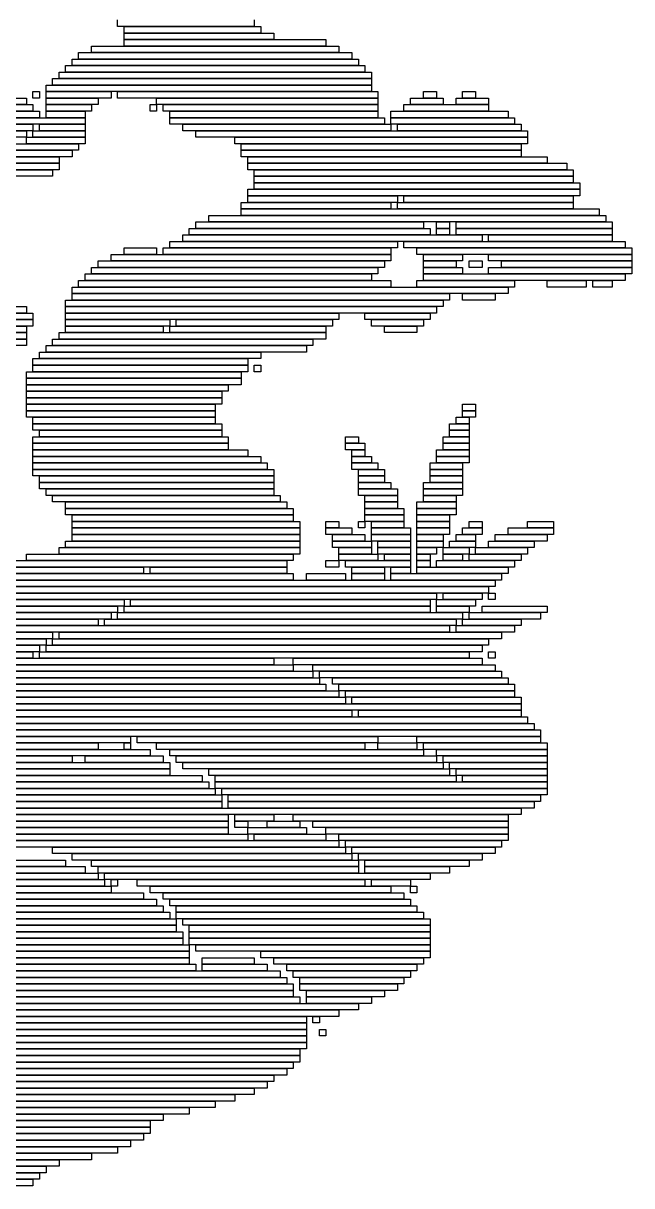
# Model space of a CAD drawing. Extents: x 39 to 985, y 65 to 958.
# Drawn here: x 387.5 to 481, y 579 to 757.5 of the extents above; entities that cross this region are included whole.
import ezdxf

# ---------------------------------------------------------------- set-up
doc = ezdxf.new("R2010")
doc.units = 0

msp = doc.modelspace()

# ---------------------------------------------------------------- linework, layer by layer
for p, q in [((402, 757), (402, 758)), ((423, 757), (402, 757)), ((403, 757), (424, 757)), ((403, 756), (403, 757)), ((423, 758), (423, 757)), ((424, 757), (424, 756)), ((424, 756), (403, 756)), ((403, 756), (426, 756)), ((403, 755), (403, 756)), ((426, 756), (426, 755)), ((398, 754), (436, 754)), ((398, 753), (398, 754)), ((426, 755), (403, 755)), ((403, 755), (434, 755)), ((403, 754), (403, 755)), ((434, 754), (403, 754)), ((434, 755), (434, 754)), ((436, 754), (436, 753)), ((395, 752), (439, 752)), ((395, 751), (395, 752)), ((396, 753), (438, 753)), ((396, 752), (396, 753)), ((438, 752), (396, 752)), ((436, 753), (398, 753)), ((438, 753), (438, 752)), ((439, 752), (439, 751)), ((393, 750), (441, 750)), ((393, 749), (393, 750)), ((394, 751), (440, 751)), ((394, 750), (394, 751)), ((440, 750), (394, 750)), ((439, 751), (395, 751)), ((440, 751), (440, 750)), ((441, 750), (441, 749)), ((391, 748), (441, 748)), ((391, 747), (391, 748)), ((392, 749), (441, 749)), ((392, 748), (392, 749)), ((441, 748), (392, 748)), ((441, 749), (393, 749)), ((441, 749), (441, 748)), ((441, 748), (441, 747)), ((389, 747), (390, 747)), ((389, 746), (389, 747)), ((390, 747), (390, 746)), ((441, 747), (391, 747)), ((391, 747), (401, 747)), ((391, 746), (391, 747)), ((401, 747), (401, 746)), ((402, 747), (442, 747)), ((402, 746), (402, 747)), ((442, 747), (442, 746)), ((449, 747), (451, 747)), ((449, 746), (449, 747)), ((451, 747), (451, 746)), ((455, 747), (457, 747)), ((455, 746), (455, 747)), ((457, 747), (457, 746)), ((348, 745), (389, 745)), ((351, 746), (388, 746)), ((388, 745), (351, 745)), ((388, 746), (388, 745)), ((390, 746), (389, 746)), ((389, 745), (389, 744)), ((401, 746), (391, 746)), ((391, 746), (399, 746)), ((391, 745), (391, 746)), ((399, 745), (391, 745)), ((391, 745), (398, 745)), ((391, 744), (391, 745)), ((398, 745), (398, 744)), ((399, 746), (399, 745)), ((442, 746), (402, 746)), ((407, 745), (408, 745)), ((407, 744), (407, 745)), ((408, 746), (442, 746)), ((408, 745), (408, 746)), ((442, 745), (408, 745)), ((408, 745), (408, 744)), ((409, 745), (442, 745)), ((409, 744), (409, 745)), ((442, 746), (442, 745)), ((442, 745), (442, 744)), ((446, 745), (459, 745)), ((446, 744), (446, 745)), ((447, 746), (452, 746)), ((447, 745), (447, 746)), ((452, 745), (447, 745)), ((451, 746), (449, 746)), ((452, 746), (452, 745)), ((454, 746), (459, 746)), ((454, 745), (454, 746)), ((459, 745), (454, 745)), ((457, 746), (455, 746)), ((459, 746), (459, 745)), ((459, 745), (459, 744)), ((346, 743), (397, 743)), ((389, 744), (348, 744)), ((351, 744), (390, 744)), ((390, 743), (351, 743)), ((390, 744), (390, 743)), ((398, 744), (391, 744)), ((391, 744), (397, 744)), ((391, 743), (391, 744)), ((397, 743), (391, 743)), ((397, 744), (397, 743)), ((397, 743), (397, 742)), ((408, 744), (407, 744)), ((442, 744), (409, 744)), ((410, 744), (442, 744)), ((410, 743), (410, 744)), ((442, 743), (410, 743)), ((410, 743), (443, 743)), ((410, 742), (410, 743)), ((442, 744), (442, 743)), ((443, 743), (443, 742)), ((444, 744), (462, 744)), ((444, 743), (444, 744)), ((462, 743), (444, 743)), ((444, 743), (463, 743)), ((444, 742), (444, 743)), ((459, 744), (446, 744)), ((462, 744), (462, 743)), ((463, 743), (463, 742)), ((345, 742), (389, 742)), ((389, 741), (345, 741)), ((345, 741), (388, 741)), ((397, 742), (346, 742)), ((388, 741), (388, 740)), ((389, 742), (389, 741)), ((389, 741), (397, 741)), ((389, 740), (389, 741)), ((390, 742), (397, 742)), ((390, 741), (390, 742)), ((397, 741), (390, 741)), ((397, 742), (397, 741)), ((397, 741), (397, 740)), ((443, 742), (410, 742)), ((412, 742), (444, 742)), ((412, 741), (412, 742)), ((444, 741), (412, 741)), ((414, 741), (465, 741)), ((414, 740), (414, 741)), ((463, 742), (444, 742)), ((444, 742), (444, 741)), ((445, 742), (464, 742)), ((445, 741), (445, 742)), ((464, 741), (445, 741)), ((464, 742), (464, 741)), ((465, 741), (465, 740)), ((388, 740), (345, 740)), ((384, 739), (396, 739)), ((388, 740), (397, 740)), ((388, 739), (388, 740)), ((397, 739), (388, 739)), ((397, 740), (389, 740)), ((396, 739), (396, 738)), ((397, 740), (397, 739)), ((465, 740), (414, 740)), ((420, 740), (465, 740)), ((420, 739), (420, 740)), ((465, 739), (420, 739)), ((421, 739), (464, 739)), ((421, 738), (421, 739)), ((464, 739), (464, 738)), ((465, 740), (465, 739)), ((380, 738), (395, 738)), ((396, 738), (384, 738)), ((395, 738), (395, 737)), ((464, 738), (421, 738)), ((421, 738), (464, 738)), ((421, 737), (421, 738)), ((464, 738), (464, 737)), ((379, 736), (393, 736)), ((395, 737), (380, 737)), ((380, 737), (393, 737)), ((393, 736), (380, 736)), ((393, 737), (393, 736)), ((393, 736), (393, 735)), ((464, 737), (421, 737)), ((422, 737), (468, 737)), ((422, 736), (422, 737)), ((468, 736), (422, 736)), ((422, 736), (471, 736)), ((422, 735), (422, 736)), ((468, 737), (468, 736)), ((471, 736), (471, 735)), ((367, 735), (392, 735)), ((392, 734), (367, 734)), ((393, 735), (379, 735)), ((392, 735), (392, 734)), ((471, 735), (422, 735)), ((423, 735), (472, 735)), ((423, 734), (423, 735)), ((472, 734), (423, 734)), ((423, 734), (472, 734)), ((423, 733), (423, 734)), ((472, 735), (472, 734)), ((472, 734), (472, 733)), ((422, 732), (473, 732)), ((422, 731), (422, 732)), ((472, 733), (423, 733)), ((423, 733), (473, 733)), ((423, 732), (423, 733)), ((473, 732), (423, 732)), ((473, 733), (473, 732)), ((473, 732), (473, 731)), ((473, 731), (422, 731)), ((422, 731), (445, 731)), ((422, 730), (422, 731)), ((445, 731), (445, 730)), ((446, 731), (472, 731)), ((446, 730), (446, 731)), ((472, 731), (472, 730)), ((421, 730), (444, 730)), ((421, 729), (421, 730)), ((444, 729), (421, 729)), ((421, 729), (476, 729)), ((421, 728), (421, 729)), ((445, 730), (422, 730)), ((444, 730), (444, 729)), ((445, 730), (472, 730)), ((445, 729), (445, 730)), ((472, 729), (445, 729)), ((472, 730), (446, 730)), ((472, 730), (472, 729)), ((476, 729), (476, 728)), ((414, 727), (449, 727)), ((414, 726), (414, 727)), ((416, 728), (477, 728)), ((416, 727), (416, 728)), ((477, 727), (416, 727)), ((476, 728), (421, 728)), ((449, 727), (449, 726)), ((451, 727), (453, 727)), ((451, 726), (451, 727)), ((453, 727), (453, 726)), ((454, 727), (478, 727)), ((454, 726), (454, 727)), ((477, 728), (477, 727)), ((478, 727), (478, 726)), ((412, 725), (458, 725)), ((412, 724), (412, 725)), ((413, 726), (450, 726)), ((413, 725), (413, 726)), ((450, 725), (413, 725)), ((449, 726), (414, 726)), ((450, 726), (450, 725)), ((453, 726), (451, 726)), ((451, 726), (453, 726)), ((451, 725), (451, 726)), ((453, 725), (451, 725)), ((453, 726), (453, 725)), ((478, 726), (454, 726)), ((454, 726), (478, 726)), ((454, 725), (454, 726)), ((478, 725), (454, 725)), ((458, 725), (458, 724)), ((459, 725), (478, 725)), ((459, 724), (459, 725)), ((478, 726), (478, 725)), ((478, 725), (478, 724)), ((403, 723), (408, 723)), ((403, 722), (403, 723)), ((408, 723), (408, 722)), ((409, 723), (444, 723)), ((409, 722), (409, 723)), ((410, 724), (445, 724)), ((410, 723), (410, 724)), ((445, 723), (410, 723)), ((458, 724), (412, 724)), ((444, 723), (444, 722)), ((445, 724), (445, 723)), ((446, 724), (480, 724)), ((446, 723), (446, 724)), ((480, 723), (446, 723)), ((448, 723), (481, 723)), ((448, 722), (448, 723)), ((478, 724), (459, 724)), ((480, 724), (480, 723)), ((481, 723), (481, 722)), ((401, 722), (444, 722)), ((401, 721), (401, 722)), ((408, 722), (403, 722)), ((444, 722), (409, 722)), ((444, 722), (444, 721)), ((481, 722), (448, 722)), ((449, 722), (455, 722)), ((449, 721), (449, 722)), ((455, 722), (455, 721)), ((459, 722), (481, 722)), ((459, 721), (459, 722)), ((481, 722), (481, 721)), ((398, 720), (442, 720)), ((398, 719), (398, 720)), ((399, 721), (443, 721)), ((399, 720), (399, 721)), ((443, 720), (399, 720)), ((444, 721), (401, 721)), ((442, 720), (442, 719)), ((443, 721), (443, 720)), ((455, 721), (449, 721)), ((449, 721), (454, 721)), ((449, 720), (449, 721)), ((454, 720), (449, 720)), ((449, 720), (455, 720)), ((449, 719), (449, 720)), ((454, 721), (454, 720)), ((455, 720), (455, 719)), ((456, 721), (458, 721)), ((456, 720), (456, 721)), ((458, 720), (456, 720)), ((458, 721), (458, 720)), ((481, 721), (459, 721)), ((459, 720), (481, 720)), ((459, 719), (459, 720)), ((461, 721), (481, 721)), ((461, 720), (461, 721)), ((481, 720), (461, 720)), ((481, 721), (481, 720)), ((481, 720), (481, 719)), ((396, 718), (444, 718)), ((396, 717), (396, 718)), ((397, 719), (441, 719)), ((397, 718), (397, 719)), ((441, 718), (397, 718)), ((442, 719), (398, 719)), ((441, 719), (441, 718)), ((444, 718), (444, 717)), ((448, 718), (463, 718)), ((448, 717), (448, 718)), ((455, 719), (449, 719)), ((449, 719), (480, 719)), ((449, 718), (449, 719)), ((480, 718), (449, 718)), ((481, 719), (459, 719)), ((463, 718), (463, 717)), ((468, 718), (474, 718)), ((468, 717), (468, 718)), ((474, 718), (474, 717)), ((475, 718), (478, 718)), ((475, 717), (475, 718)), ((478, 718), (478, 717)), ((480, 719), (480, 718)), ((395, 717), (462, 717)), ((395, 716), (395, 717)), ((462, 716), (395, 716)), ((395, 716), (453, 716)), ((395, 715), (395, 716)), ((444, 717), (396, 717)), ((463, 717), (448, 717)), ((453, 716), (453, 715)), ((455, 716), (460, 716)), ((455, 715), (455, 716)), ((460, 716), (460, 715)), ((462, 717), (462, 716)), ((474, 717), (468, 717)), ((478, 717), (475, 717)), ((384, 714), (388, 714)), ((388, 714), (388, 713)), ((394, 715), (452, 715)), ((394, 714), (394, 715)), ((452, 714), (394, 714)), ((394, 714), (451, 714)), ((394, 713), (394, 714)), ((453, 715), (395, 715)), ((451, 714), (451, 713)), ((452, 715), (452, 714)), ((460, 715), (455, 715)), ((383, 713), (389, 713)), ((388, 713), (384, 713)), ((389, 713), (389, 712)), ((451, 713), (394, 713)), ((394, 713), (436, 713)), ((394, 712), (394, 713)), ((436, 713), (436, 712)), ((440, 713), (450, 713)), ((440, 712), (440, 713)), ((450, 713), (450, 712)), ((337, 712), (389, 712)), ((389, 711), (337, 711)), ((337, 711), (388, 711)), ((389, 712), (383, 712)), ((388, 711), (388, 710)), ((389, 712), (389, 711)), ((436, 712), (394, 712)), ((394, 712), (410, 712)), ((394, 711), (394, 712)), ((410, 711), (394, 711)), ((394, 711), (409, 711)), ((394, 710), (394, 711)), ((409, 711), (409, 710)), ((410, 712), (410, 711)), ((410, 711), (434, 711)), ((410, 710), (410, 711)), ((411, 712), (435, 712)), ((411, 711), (411, 712)), ((435, 711), (411, 711)), ((434, 711), (434, 710)), ((435, 712), (435, 711)), ((450, 712), (440, 712)), ((441, 712), (449, 712)), ((441, 711), (441, 712)), ((449, 711), (441, 711)), ((443, 711), (448, 711)), ((443, 710), (443, 711)), ((448, 711), (448, 710)), ((449, 712), (449, 711)), ((388, 710), (337, 710)), ((337, 710), (388, 710)), ((388, 709), (337, 709)), ((338, 709), (388, 709)), ((388, 710), (388, 709)), ((388, 709), (388, 708)), ((392, 709), (432, 709)), ((392, 708), (392, 709)), ((393, 710), (434, 710)), ((393, 709), (393, 710)), ((434, 709), (393, 709)), ((409, 710), (394, 710)), ((434, 710), (410, 710)), ((432, 709), (432, 708)), ((434, 710), (434, 709)), ((448, 710), (443, 710)), ((388, 708), (338, 708)), ((390, 707), (424, 707)), ((390, 706), (390, 707)), ((391, 708), (431, 708)), ((391, 707), (391, 708)), ((431, 707), (391, 707)), ((432, 708), (392, 708)), ((424, 707), (424, 706)), ((431, 708), (431, 707)), ((389, 706), (422, 706)), ((389, 705), (389, 706)), ((424, 706), (390, 706)), ((422, 706), (422, 705)), ((388, 704), (421, 704)), ((388, 703), (388, 704)), ((422, 705), (389, 705)), ((389, 705), (422, 705)), ((389, 704), (389, 705)), ((422, 704), (389, 704)), ((421, 704), (421, 703)), ((422, 705), (422, 704)), ((423, 705), (424, 705)), ((423, 704), (423, 705)), ((424, 704), (423, 704)), ((424, 705), (424, 704)), ((421, 703), (388, 703)), ((388, 703), (421, 703)), ((388, 702), (388, 703)), ((421, 702), (388, 702)), ((388, 702), (419, 702)), ((388, 701), (388, 702)), ((419, 702), (419, 701)), ((421, 703), (421, 702)), ((419, 701), (388, 701)), ((388, 701), (418, 701)), ((388, 700), (388, 701)), ((418, 700), (388, 700)), ((388, 700), (418, 700)), ((388, 699), (388, 700)), ((418, 701), (418, 700)), ((418, 700), (418, 699)), ((418, 699), (388, 699)), ((388, 699), (417, 699)), ((388, 698), (388, 699)), ((417, 698), (388, 698)), ((388, 698), (417, 698)), ((388, 697), (388, 698)), ((417, 699), (417, 698)), ((417, 698), (417, 697)), ((455, 699), (457, 699)), ((455, 698), (455, 699)), ((457, 698), (455, 698)), ((455, 698), (457, 698)), ((455, 697), (455, 698)), ((457, 699), (457, 698)), ((457, 698), (457, 697)), ((417, 697), (388, 697)), ((389, 697), (417, 697)), ((389, 696), (389, 697)), ((417, 697), (417, 696)), ((454, 697), (456, 697)), ((454, 696), (454, 697)), ((457, 697), (455, 697)), ((456, 697), (456, 696)), ((417, 696), (389, 696)), ((389, 696), (418, 696)), ((389, 695), (389, 696)), ((418, 695), (389, 695)), ((390, 695), (418, 695)), ((390, 694), (390, 695)), ((418, 696), (418, 695)), ((418, 695), (418, 694)), ((453, 696), (456, 696)), ((453, 695), (453, 696)), ((456, 695), (453, 695)), ((453, 695), (456, 695)), ((453, 694), (453, 695)), ((456, 696), (454, 696)), ((456, 696), (456, 695)), ((456, 695), (456, 694)), ((389, 694), (419, 694)), ((389, 693), (389, 694)), ((419, 693), (389, 693)), ((389, 693), (419, 693)), ((389, 692), (389, 693)), ((418, 694), (390, 694)), ((419, 694), (419, 693)), ((419, 693), (419, 692)), ((437, 694), (439, 694)), ((437, 693), (437, 694)), ((439, 693), (437, 693)), ((437, 693), (440, 693)), ((437, 692), (437, 693)), ((439, 694), (439, 693)), ((440, 693), (440, 692)), ((452, 694), (456, 694)), ((452, 693), (452, 694)), ((456, 693), (452, 693)), ((452, 693), (456, 693)), ((452, 692), (452, 693)), ((456, 694), (453, 694)), ((456, 694), (456, 693)), ((456, 693), (456, 692)), ((419, 692), (389, 692)), ((389, 692), (422, 692)), ((389, 691), (389, 692)), ((422, 691), (389, 691)), ((389, 691), (424, 691)), ((389, 690), (389, 691)), ((422, 692), (422, 691)), ((424, 691), (424, 690)), ((440, 692), (437, 692)), ((438, 692), (440, 692)), ((438, 691), (438, 692)), ((440, 691), (438, 691)), ((438, 691), (441, 691)), ((438, 690), (438, 691)), ((440, 692), (440, 691)), ((441, 691), (441, 690)), ((451, 692), (456, 692)), ((451, 691), (451, 692)), ((456, 691), (451, 691)), ((451, 691), (456, 691)), ((451, 690), (451, 691)), ((456, 692), (452, 692)), ((456, 692), (456, 691)), ((456, 691), (456, 690)), ((424, 690), (389, 690)), ((389, 690), (425, 690)), ((389, 689), (389, 690)), ((425, 690), (425, 689)), ((441, 690), (438, 690)), ((438, 690), (442, 690)), ((438, 689), (438, 690)), ((442, 690), (442, 689)), ((450, 690), (455, 690)), ((450, 689), (450, 690)), ((456, 690), (451, 690)), ((455, 690), (455, 689)), ((425, 689), (389, 689)), ((389, 689), (426, 689)), ((389, 688), (389, 689)), ((426, 688), (389, 688)), ((390, 688), (426, 688)), ((390, 687), (390, 688)), ((426, 689), (426, 688)), ((426, 688), (426, 687)), ((442, 689), (438, 689)), ((439, 689), (443, 689)), ((439, 688), (439, 689)), ((443, 688), (439, 688)), ((439, 688), (443, 688)), ((439, 687), (439, 688)), ((443, 689), (443, 688)), ((443, 688), (443, 687)), ((455, 689), (450, 689)), ((450, 689), (455, 689)), ((450, 688), (450, 689)), ((455, 688), (450, 688)), ((450, 688), (455, 688)), ((450, 687), (450, 688)), ((455, 689), (455, 688)), ((455, 688), (455, 687)), ((426, 687), (390, 687)), ((390, 687), (426, 687)), ((390, 686), (390, 687)), ((426, 686), (390, 686)), ((391, 686), (426, 686)), ((391, 685), (391, 686)), ((426, 687), (426, 686)), ((426, 686), (426, 685)), ((443, 687), (439, 687)), ((439, 687), (444, 687)), ((439, 686), (439, 687)), ((444, 686), (439, 686)), ((439, 686), (445, 686)), ((439, 685), (439, 686)), ((444, 687), (444, 686)), ((445, 686), (445, 685)), ((449, 687), (455, 687)), ((449, 686), (449, 687)), ((455, 686), (449, 686)), ((449, 686), (455, 686)), ((449, 685), (449, 686)), ((455, 687), (450, 687)), ((455, 687), (455, 686)), ((455, 686), (455, 685)), ((426, 685), (391, 685)), ((392, 685), (427, 685)), ((392, 684), (392, 685)), ((427, 684), (392, 684)), ((394, 684), (428, 684)), ((394, 683), (394, 684)), ((427, 685), (427, 684)), ((428, 684), (428, 683)), ((445, 685), (439, 685)), ((440, 685), (445, 685)), ((440, 684), (440, 685)), ((445, 684), (440, 684)), ((440, 684), (445, 684)), ((440, 683), (440, 684)), ((445, 685), (445, 684)), ((445, 684), (445, 683)), ((448, 684), (454, 684)), ((448, 683), (448, 684)), ((455, 685), (449, 685)), ((449, 685), (454, 685)), ((449, 684), (449, 685)), ((454, 684), (449, 684)), ((454, 685), (454, 684)), ((454, 684), (454, 683)), ((428, 683), (394, 683)), ((394, 683), (429, 683)), ((394, 682), (394, 683)), ((429, 682), (394, 682)), ((395, 682), (429, 682)), ((395, 681), (395, 682)), ((429, 683), (429, 682)), ((429, 682), (429, 681)), ((445, 683), (440, 683)), ((440, 683), (446, 683)), ((440, 682), (440, 683)), ((446, 682), (440, 682)), ((440, 682), (446, 682)), ((440, 681), (440, 682)), ((446, 683), (446, 682)), ((446, 682), (446, 681)), ((454, 683), (448, 683)), ((448, 683), (454, 683)), ((448, 682), (448, 683)), ((454, 682), (448, 682)), ((448, 682), (453, 682)), ((448, 681), (448, 682)), ((453, 682), (453, 681)), ((454, 683), (454, 682)), ((429, 681), (395, 681)), ((395, 681), (430, 681)), ((395, 680), (395, 681)), ((430, 681), (430, 680)), ((434, 681), (436, 681)), ((434, 680), (434, 681)), ((436, 681), (436, 680)), ((439, 681), (440, 681)), ((439, 680), (439, 681)), ((446, 681), (440, 681)), ((440, 681), (440, 680)), ((441, 681), (446, 681)), ((441, 680), (441, 681)), ((446, 681), (446, 680)), ((453, 681), (448, 681)), ((448, 681), (453, 681)), ((448, 680), (448, 681)), ((453, 681), (453, 680)), ((456, 681), (458, 681)), ((456, 680), (456, 681)), ((458, 681), (458, 680)), ((465, 681), (469, 681)), ((465, 680), (465, 681)), ((469, 681), (469, 680)), ((430, 680), (395, 680)), ((395, 680), (430, 680)), ((395, 679), (395, 680)), ((430, 679), (395, 679)), ((395, 679), (430, 679)), ((395, 678), (395, 679)), ((430, 680), (430, 679)), ((430, 679), (430, 678)), ((436, 680), (434, 680)), ((434, 680), (438, 680)), ((434, 679), (434, 680)), ((438, 679), (434, 679)), ((435, 679), (440, 679)), ((435, 678), (435, 679)), ((438, 680), (438, 679)), ((440, 680), (439, 680)), ((440, 679), (440, 678)), ((446, 680), (441, 680)), ((441, 680), (447, 680)), ((441, 679), (441, 680)), ((447, 679), (441, 679)), ((441, 679), (447, 679)), ((441, 678), (441, 679)), ((447, 680), (447, 679)), ((447, 679), (447, 678)), ((453, 680), (448, 680)), ((448, 680), (453, 680)), ((448, 679), (448, 680)), ((453, 679), (448, 679)), ((448, 679), (452, 679)), ((448, 678), (448, 679)), ((452, 679), (452, 678)), ((453, 680), (453, 679)), ((454, 679), (457, 679)), ((454, 678), (454, 679)), ((455, 680), (458, 680)), ((455, 679), (455, 680)), ((458, 679), (455, 679)), ((458, 680), (456, 680)), ((457, 679), (457, 678)), ((458, 680), (458, 679)), ((460, 679), (468, 679)), ((460, 678), (460, 679)), ((462, 680), (469, 680)), ((462, 679), (462, 680)), ((469, 679), (462, 679)), ((469, 680), (465, 680)), ((468, 679), (468, 678)), ((469, 680), (469, 679)), ((393, 677), (430, 677)), ((393, 676), (393, 677)), ((394, 678), (430, 678)), ((394, 677), (394, 678)), ((430, 677), (394, 677)), ((430, 678), (395, 678)), ((430, 678), (430, 677)), ((430, 677), (430, 676)), ((440, 678), (435, 678)), ((435, 678), (441, 678)), ((435, 677), (435, 678)), ((441, 677), (435, 677)), ((436, 677), (441, 677)), ((436, 676), (436, 677)), ((447, 678), (441, 678)), ((441, 678), (441, 677)), ((441, 677), (441, 676)), ((442, 678), (447, 678)), ((442, 677), (442, 678)), ((447, 677), (442, 677)), ((442, 677), (447, 677)), ((442, 676), (442, 677)), ((447, 678), (447, 677)), ((447, 677), (447, 676)), ((452, 678), (448, 678)), ((448, 678), (452, 678)), ((448, 677), (448, 678)), ((452, 677), (448, 677)), ((448, 677), (451, 677)), ((448, 676), (448, 677)), ((451, 677), (451, 676)), ((452, 678), (452, 677)), ((452, 677), (456, 677)), ((452, 676), (452, 677)), ((453, 678), (457, 678)), ((453, 677), (453, 678)), ((457, 677), (453, 677)), ((457, 678), (454, 678)), ((456, 677), (456, 676)), ((457, 678), (457, 677)), ((457, 677), (465, 677)), ((457, 676), (457, 677)), ((459, 678), (466, 678)), ((459, 677), (459, 678)), ((466, 677), (459, 677)), ((468, 678), (460, 678)), ((465, 677), (465, 676)), ((466, 678), (466, 677)), ((386, 675), (428, 675)), ((388, 676), (429, 676)), ((388, 675), (388, 676)), ((429, 675), (388, 675)), ((430, 676), (393, 676)), ((428, 675), (428, 674)), ((429, 676), (429, 675)), ((434, 675), (436, 675)), ((434, 674), (434, 675)), ((441, 676), (436, 676)), ((436, 676), (442, 676)), ((436, 675), (436, 676)), ((442, 675), (436, 675)), ((436, 675), (436, 674)), ((437, 675), (447, 675)), ((437, 674), (437, 675)), ((447, 676), (442, 676)), ((442, 676), (442, 675)), ((443, 676), (447, 676)), ((443, 675), (443, 676)), ((447, 675), (443, 675)), ((447, 676), (447, 675)), ((447, 675), (447, 674)), ((451, 676), (448, 676)), ((448, 676), (450, 676)), ((448, 675), (448, 676)), ((450, 675), (448, 675)), ((448, 675), (450, 675)), ((448, 674), (448, 675)), ((450, 676), (450, 675)), ((450, 675), (450, 674)), ((451, 675), (463, 675)), ((451, 674), (451, 675)), ((456, 676), (452, 676)), ((452, 676), (455, 676)), ((452, 675), (452, 676)), ((455, 675), (452, 675)), ((455, 676), (455, 675)), ((456, 676), (464, 676)), ((456, 675), (456, 676)), ((464, 675), (456, 675)), ((465, 676), (457, 676)), ((463, 675), (463, 674)), ((464, 676), (464, 675)), ((385, 674), (406, 674)), ((406, 673), (385, 673)), ((385, 673), (429, 673)), ((428, 674), (386, 674)), ((406, 674), (406, 673)), ((407, 674), (428, 674)), ((407, 673), (407, 674)), ((428, 673), (407, 673)), ((428, 674), (428, 673)), ((429, 673), (429, 672)), ((431, 673), (437, 673)), ((431, 672), (431, 673)), ((436, 674), (434, 674)), ((447, 674), (437, 674)), ((437, 673), (437, 672)), ((438, 674), (443, 674)), ((438, 673), (438, 674)), ((443, 673), (438, 673)), ((438, 673), (443, 673)), ((438, 672), (438, 673)), ((443, 674), (443, 673)), ((443, 673), (443, 672)), ((444, 674), (447, 674)), ((444, 673), (444, 674)), ((447, 673), (444, 673)), ((444, 673), (461, 673)), ((444, 672), (444, 673)), ((447, 674), (447, 673)), ((450, 674), (448, 674)), ((448, 674), (462, 674)), ((448, 673), (448, 674)), ((462, 673), (448, 673)), ((463, 674), (451, 674)), ((461, 673), (461, 672)), ((462, 674), (462, 673)), ((384, 672), (460, 672)), ((429, 672), (385, 672)), ((437, 672), (431, 672)), ((443, 672), (438, 672)), ((461, 672), (444, 672)), ((460, 672), (460, 671)), ((383, 670), (451, 670)), ((460, 671), (384, 671)), ((384, 671), (459, 671)), ((459, 670), (384, 670)), ((451, 670), (451, 669)), ((452, 670), (458, 670)), ((452, 669), (452, 670)), ((458, 670), (458, 669)), ((459, 671), (459, 670)), ((459, 670), (460, 670)), ((459, 669), (459, 670)), ((460, 670), (460, 669)), ((378, 668), (402, 668)), ((451, 669), (383, 669)), ((383, 669), (403, 669)), ((403, 668), (383, 668)), ((402, 668), (402, 667)), ((403, 669), (403, 668)), ((403, 668), (450, 668)), ((403, 667), (403, 668)), ((404, 669), (450, 669)), ((404, 668), (404, 669)), ((450, 668), (404, 668)), ((450, 669), (450, 668)), ((450, 668), (450, 667)), ((451, 669), (457, 669)), ((451, 668), (451, 669)), ((457, 668), (451, 668)), ((451, 668), (456, 668)), ((451, 667), (451, 668)), ((458, 669), (452, 669)), ((456, 668), (456, 667)), ((457, 669), (457, 668)), ((458, 668), (468, 668)), ((458, 667), (458, 668)), ((460, 669), (459, 669)), ((468, 668), (468, 667)), ((374, 666), (399, 666)), ((375, 667), (401, 667)), ((401, 666), (375, 666)), ((402, 667), (378, 667)), ((399, 666), (399, 665)), ((400, 666), (454, 666)), ((400, 665), (400, 666)), ((401, 667), (401, 666)), ((402, 667), (455, 667)), ((402, 666), (402, 667)), ((455, 666), (402, 666)), ((450, 667), (403, 667)), ((456, 667), (451, 667)), ((454, 666), (454, 665)), ((455, 667), (455, 666)), ((455, 666), (464, 666)), ((455, 665), (455, 666)), ((456, 667), (467, 667)), ((456, 666), (456, 667)), ((467, 666), (456, 666)), ((468, 667), (458, 667)), ((464, 666), (464, 665)), ((467, 667), (467, 666)), ((373, 665), (453, 665)), ((399, 665), (374, 665)), ((454, 665), (400, 665)), ((453, 665), (453, 664)), ((454, 665), (463, 665)), ((454, 664), (454, 665)), ((464, 665), (455, 665)), ((463, 665), (463, 664)), ((372, 664), (392, 664)), ((392, 663), (372, 663)), ((372, 663), (391, 663)), ((453, 664), (373, 664)), ((391, 663), (391, 662)), ((392, 664), (392, 663)), ((392, 663), (459, 663)), ((392, 662), (392, 663)), ((393, 664), (461, 664)), ((393, 663), (393, 664)), ((461, 663), (393, 663)), ((463, 664), (454, 664)), ((459, 663), (459, 662)), ((461, 664), (461, 663)), ((391, 662), (372, 662)), ((373, 662), (390, 662)), ((390, 661), (373, 661)), ((373, 661), (389, 661)), ((389, 661), (389, 660)), ((390, 662), (390, 661)), ((390, 661), (456, 661)), ((390, 660), (390, 661)), ((391, 662), (458, 662)), ((391, 661), (391, 662)), ((458, 661), (391, 661)), ((459, 662), (392, 662)), ((456, 661), (456, 660)), ((458, 662), (458, 661)), ((459, 661), (460, 661)), ((459, 660), (459, 661)), ((460, 661), (460, 660)), ((389, 660), (373, 660)), ((373, 660), (426, 660)), ((426, 659), (373, 659)), ((373, 659), (429, 659)), ((456, 660), (390, 660)), ((426, 660), (426, 659)), ((429, 660), (458, 660)), ((429, 659), (429, 660)), ((458, 659), (429, 659)), ((429, 659), (429, 658)), ((432, 659), (460, 659)), ((432, 658), (432, 659)), ((458, 660), (458, 659)), ((460, 660), (459, 660)), ((460, 659), (460, 658)), ((429, 658), (373, 658)), ((373, 658), (432, 658)), ((432, 657), (373, 657)), ((374, 657), (433, 657)), ((460, 658), (432, 658)), ((432, 658), (432, 657)), ((433, 658), (461, 658)), ((433, 657), (433, 658)), ((461, 657), (433, 657)), ((433, 657), (433, 656)), ((435, 657), (462, 657)), ((435, 656), (435, 657)), ((461, 658), (461, 657)), ((462, 657), (462, 656)), ((433, 656), (374, 656)), ((374, 656), (434, 656)), ((434, 656), (434, 655)), ((462, 656), (435, 656)), ((436, 656), (463, 656)), ((436, 655), (436, 656)), ((463, 656), (463, 655)), ((434, 655), (374, 655)), ((374, 655), (436, 655)), ((436, 654), (374, 654)), ((375, 654), (437, 654)), ((463, 655), (436, 655)), ((436, 655), (436, 654)), ((437, 655), (463, 655)), ((437, 654), (437, 655)), ((463, 654), (437, 654)), ((437, 654), (437, 653)), ((438, 654), (464, 654)), ((438, 653), (438, 654)), ((463, 655), (463, 654)), ((464, 654), (464, 653)), ((437, 653), (375, 653)), ((376, 653), (464, 653)), ((464, 652), (376, 652)), ((378, 652), (438, 652)), ((464, 653), (438, 653)), ((438, 652), (438, 651)), ((439, 652), (464, 652)), ((439, 651), (439, 652)), ((464, 653), (464, 652)), ((464, 652), (464, 651)), ((438, 651), (378, 651)), ((378, 651), (465, 651)), ((465, 650), (378, 650)), ((378, 650), (466, 650)), ((464, 651), (439, 651)), ((465, 651), (465, 650)), ((466, 650), (466, 649)), ((348, 648), (404, 648)), ((466, 649), (378, 649)), ((378, 649), (467, 649)), ((467, 648), (378, 648)), ((404, 648), (404, 647)), ((405, 648), (442, 648)), ((405, 647), (405, 648)), ((442, 648), (442, 647)), ((448, 648), (467, 648)), ((448, 647), (448, 648)), ((467, 649), (467, 648)), ((467, 648), (467, 647)), ((404, 647), (348, 647)), ((379, 647), (399, 647)), ((399, 647), (399, 646)), ((403, 647), (404, 647)), ((403, 646), (403, 647)), ((404, 647), (404, 646)), ((442, 647), (405, 647)), ((408, 647), (440, 647)), ((408, 646), (408, 647)), ((440, 647), (440, 646)), ((442, 647), (448, 647)), ((442, 646), (442, 647)), ((467, 647), (448, 647)), ((448, 647), (448, 646)), ((449, 647), (468, 647)), ((449, 646), (449, 647)), ((468, 647), (468, 646)), ((399, 646), (379, 646)), ((382, 646), (407, 646)), ((407, 645), (382, 645)), ((383, 645), (395, 645)), ((395, 645), (395, 644)), ((397, 645), (409, 645)), ((397, 644), (397, 645)), ((404, 646), (403, 646)), ((407, 646), (407, 645)), ((440, 646), (408, 646)), ((409, 645), (409, 644)), ((410, 646), (449, 646)), ((410, 645), (410, 646)), ((449, 645), (410, 645)), ((411, 645), (451, 645)), ((411, 644), (411, 645)), ((448, 646), (442, 646)), ((468, 646), (449, 646)), ((449, 646), (449, 645)), ((451, 646), (468, 646)), ((451, 645), (451, 646)), ((468, 645), (451, 645)), ((451, 645), (451, 644)), ((452, 645), (468, 645)), ((452, 644), (452, 645)), ((468, 646), (468, 645)), ((468, 645), (468, 644)), ((395, 644), (383, 644)), ((384, 644), (410, 644)), ((410, 643), (384, 643)), ((384, 643), (410, 643)), ((409, 644), (397, 644)), ((410, 644), (410, 643)), ((410, 643), (410, 642)), ((451, 644), (411, 644)), ((412, 644), (452, 644)), ((412, 643), (412, 644)), ((452, 643), (412, 643)), ((416, 643), (453, 643)), ((416, 642), (416, 643)), ((468, 644), (452, 644)), ((452, 644), (452, 643)), ((453, 644), (468, 644)), ((453, 643), (453, 644)), ((468, 643), (453, 643)), ((453, 643), (453, 642)), ((454, 643), (468, 643)), ((454, 642), (454, 643)), ((468, 644), (468, 643)), ((468, 643), (468, 642)), ((342, 642), (415, 642)), ((415, 641), (342, 641)), ((342, 641), (416, 641)), ((410, 642), (384, 642)), ((415, 642), (415, 641)), ((453, 642), (416, 642)), ((416, 641), (416, 640)), ((417, 642), (454, 642)), ((417, 641), (417, 642)), ((454, 641), (417, 641)), ((417, 641), (468, 641)), ((417, 640), (417, 641)), ((468, 642), (454, 642)), ((454, 642), (454, 641)), ((455, 642), (468, 642)), ((455, 641), (455, 642)), ((468, 641), (455, 641)), ((468, 642), (468, 641)), ((468, 641), (468, 640)), ((416, 640), (342, 640)), ((342, 640), (417, 640)), ((468, 640), (417, 640)), ((417, 640), (417, 639)), ((418, 640), (468, 640)), ((418, 639), (418, 640)), ((468, 640), (468, 639)), ((417, 639), (342, 639)), ((342, 639), (418, 639)), ((418, 638), (342, 638)), ((385, 638), (418, 638)), ((468, 639), (418, 639)), ((418, 639), (418, 638)), ((418, 638), (418, 637)), ((419, 639), (467, 639)), ((419, 638), (419, 639)), ((467, 638), (419, 638)), ((419, 638), (466, 638)), ((419, 637), (419, 638)), ((466, 638), (466, 637)), ((467, 639), (467, 638)), ((342, 637), (464, 637)), ((464, 636), (342, 636)), ((342, 636), (419, 636)), ((418, 637), (385, 637)), ((466, 637), (419, 637)), ((419, 636), (419, 635)), ((420, 636), (426, 636)), ((420, 635), (420, 636)), ((426, 636), (426, 635)), ((429, 636), (462, 636)), ((429, 635), (429, 636)), ((462, 636), (462, 635)), ((464, 637), (464, 636)), ((337, 634), (419, 634)), ((419, 635), (342, 635)), ((342, 635), (419, 635)), ((419, 634), (342, 634)), ((419, 635), (419, 634)), ((419, 634), (419, 633)), ((426, 635), (420, 635)), ((420, 635), (422, 635)), ((420, 634), (420, 635)), ((422, 634), (420, 634)), ((422, 635), (422, 634)), ((422, 634), (431, 634)), ((422, 633), (422, 634)), ((425, 635), (430, 635)), ((425, 634), (425, 635)), ((430, 634), (425, 634)), ((462, 635), (429, 635)), ((430, 635), (430, 634)), ((431, 634), (431, 633)), ((432, 635), (462, 635)), ((432, 634), (432, 635)), ((462, 634), (432, 634)), ((434, 634), (462, 634)), ((434, 633), (434, 634)), ((462, 635), (462, 634)), ((462, 634), (462, 633)), ((419, 633), (337, 633)), ((337, 633), (422, 633)), ((422, 632), (337, 632)), ((337, 632), (436, 632)), ((431, 633), (422, 633)), ((422, 633), (422, 632)), ((423, 633), (434, 633)), ((423, 632), (423, 633)), ((434, 632), (423, 632)), ((462, 633), (434, 633)), ((434, 633), (434, 632)), ((436, 633), (462, 633)), ((436, 632), (436, 633)), ((462, 632), (436, 632)), ((436, 632), (436, 631)), ((437, 632), (461, 632)), ((437, 631), (437, 632)), ((461, 632), (461, 631)), ((462, 633), (462, 632)), ((436, 631), (337, 631)), ((392, 631), (437, 631)), ((392, 630), (392, 631)), ((461, 631), (437, 631)), ((437, 631), (437, 630)), ((438, 631), (460, 631)), ((438, 630), (438, 631)), ((460, 631), (460, 630)), ((385, 629), (394, 629)), ((437, 630), (392, 630)), ((394, 629), (394, 628)), ((395, 630), (438, 630)), ((395, 629), (395, 630)), ((438, 629), (395, 629)), ((398, 629), (439, 629)), ((398, 628), (398, 629)), ((460, 630), (438, 630)), ((438, 630), (438, 629)), ((439, 630), (458, 630)), ((439, 629), (439, 630)), ((458, 629), (439, 629)), ((439, 629), (439, 628)), ((440, 629), (456, 629)), ((440, 628), (440, 629)), ((456, 629), (456, 628)), ((458, 630), (458, 629)), ((381, 627), (399, 627)), ((383, 628), (397, 628)), ((397, 627), (383, 627)), ((394, 628), (385, 628)), ((397, 628), (397, 627)), ((439, 628), (398, 628)), ((399, 628), (439, 628)), ((399, 627), (399, 628)), ((439, 627), (399, 627)), ((399, 627), (399, 626)), ((400, 627), (450, 627)), ((400, 626), (400, 627)), ((439, 628), (439, 627)), ((456, 628), (440, 628)), ((440, 628), (453, 628)), ((440, 627), (440, 628)), ((453, 627), (440, 627)), ((450, 627), (450, 626)), ((453, 628), (453, 627)), ((377, 625), (401, 625)), ((379, 626), (400, 626)), ((400, 625), (379, 625)), ((399, 626), (381, 626)), ((450, 626), (400, 626)), ((400, 626), (400, 625)), ((401, 626), (402, 626)), ((401, 625), (401, 626)), ((402, 625), (401, 625)), ((401, 625), (401, 624)), ((402, 626), (402, 625)), ((405, 626), (440, 626)), ((405, 625), (405, 626)), ((440, 625), (405, 625)), ((407, 625), (444, 625)), ((407, 624), (407, 625)), ((440, 626), (440, 625)), ((441, 626), (447, 626)), ((441, 625), (441, 626)), ((447, 625), (441, 625)), ((444, 625), (444, 624)), ((447, 626), (447, 625)), ((447, 625), (448, 625)), ((447, 624), (447, 625)), ((448, 625), (448, 624)), ((376, 623), (408, 623)), ((401, 624), (377, 624)), ((377, 624), (406, 624)), ((406, 623), (377, 623)), ((406, 624), (406, 623)), ((444, 624), (407, 624)), ((408, 623), (408, 622)), ((409, 624), (446, 624)), ((409, 623), (409, 624)), ((446, 623), (409, 623)), ((410, 623), (447, 623)), ((410, 622), (410, 623)), ((446, 624), (446, 623)), ((448, 624), (447, 624)), ((447, 623), (447, 622)), ((375, 622), (409, 622)), ((408, 622), (376, 622)), ((409, 622), (409, 621)), ((447, 622), (410, 622)), ((411, 622), (448, 622)), ((411, 621), (411, 622)), ((448, 622), (448, 621)), ((368, 620), (411, 620)), ((374, 621), (410, 621)), ((410, 620), (374, 620)), ((409, 621), (375, 621)), ((410, 621), (410, 620)), ((448, 621), (411, 621)), ((411, 621), (449, 621)), ((411, 620), (411, 621)), ((449, 620), (411, 620)), ((411, 620), (411, 619)), ((412, 620), (450, 620)), ((412, 619), (412, 620)), ((449, 621), (449, 620)), ((450, 620), (450, 619)), ((365, 618), (412, 618)), ((367, 619), (411, 619)), ((411, 618), (367, 618)), ((411, 619), (368, 619)), ((411, 619), (411, 618)), ((450, 619), (412, 619)), ((412, 618), (412, 617)), ((413, 619), (450, 619)), ((413, 618), (413, 619)), ((450, 618), (413, 618)), ((413, 618), (450, 618)), ((413, 617), (413, 618)), ((450, 619), (450, 618)), ((450, 618), (450, 617)), ((364, 616), (413, 616)), ((412, 617), (365, 617)), ((365, 617), (412, 617)), ((412, 616), (365, 616)), ((412, 617), (412, 616)), ((450, 617), (413, 617)), ((413, 617), (450, 617)), ((413, 616), (413, 617)), ((450, 616), (413, 616)), ((413, 616), (413, 615)), ((414, 616), (450, 616)), ((414, 615), (414, 616)), ((450, 617), (450, 616)), ((450, 616), (450, 615)), ((363, 615), (413, 615)), ((413, 615), (364, 615)), ((413, 615), (413, 614)), ((450, 615), (414, 615)), ((424, 615), (450, 615)), ((424, 614), (424, 615)), ((450, 615), (450, 614)), ((362, 613), (414, 613)), ((413, 614), (363, 614)), ((363, 614), (413, 614)), ((413, 613), (363, 613)), ((413, 614), (413, 613)), ((414, 613), (414, 612)), ((415, 614), (423, 614)), ((415, 613), (415, 614)), ((423, 613), (415, 613)), ((415, 613), (425, 613)), ((415, 612), (415, 613)), ((423, 614), (423, 613)), ((450, 614), (424, 614)), ((425, 613), (425, 612)), ((426, 614), (449, 614)), ((426, 613), (426, 614)), ((449, 613), (426, 613)), ((428, 613), (448, 613)), ((428, 612), (428, 613)), ((448, 613), (448, 612)), ((449, 614), (449, 613)), ((361, 611), (428, 611)), ((414, 612), (362, 612)), ((362, 612), (427, 612)), ((427, 611), (362, 611)), ((425, 612), (415, 612)), ((427, 612), (427, 611)), ((448, 612), (428, 612)), ((428, 611), (428, 610)), ((429, 612), (447, 612)), ((429, 611), (429, 612)), ((447, 611), (429, 611)), ((430, 611), (446, 611)), ((430, 610), (430, 611)), ((446, 611), (446, 610)), ((447, 612), (447, 611)), ((360, 610), (429, 610)), ((429, 609), (360, 609)), ((360, 609), (429, 609)), ((428, 610), (361, 610)), ((429, 610), (429, 609)), ((429, 609), (429, 608)), ((446, 610), (430, 610)), ((430, 610), (445, 610)), ((430, 609), (430, 610)), ((445, 609), (430, 609)), ((431, 609), (443, 609)), ((431, 608), (431, 609)), ((443, 609), (443, 608)), ((445, 610), (445, 609)), ((429, 608), (360, 608)), ((360, 608), (430, 608)), ((430, 607), (360, 607)), ((360, 607), (439, 607)), ((430, 608), (430, 607)), ((443, 608), (431, 608)), ((431, 608), (441, 608)), ((431, 607), (431, 608)), ((441, 607), (431, 607)), ((439, 607), (439, 606)), ((441, 608), (441, 607)), ((356, 606), (436, 606)), ((439, 606), (360, 606)), ((436, 606), (436, 605)), ((436, 605), (356, 605)), ((359, 605), (431, 605)), ((431, 604), (359, 604)), ((360, 604), (431, 604)), ((431, 605), (431, 604)), ((431, 604), (431, 603)), ((432, 605), (433, 605)), ((432, 604), (432, 605)), ((433, 604), (432, 604)), ((433, 605), (433, 604)), ((285, 602), (431, 602)), ((338, 603), (431, 603)), ((431, 602), (338, 602)), ((431, 603), (360, 603)), ((431, 603), (431, 602)), ((431, 602), (431, 601)), ((433, 603), (434, 603)), ((433, 602), (433, 603)), ((434, 602), (433, 602)), ((434, 603), (434, 602)), ((431, 601), (285, 601)), ((333, 600), (430, 600)), ((337, 601), (431, 601)), ((431, 600), (337, 600)), ((430, 600), (430, 599)), ((431, 601), (431, 600)), ((331, 598), (429, 598)), ((332, 599), (430, 599)), ((430, 598), (332, 598)), ((430, 599), (333, 599)), ((429, 598), (429, 597)), ((430, 599), (430, 598)), ((429, 597), (331, 597)), ((372, 597), (428, 597)), ((428, 597), (428, 596)), ((428, 596), (372, 596)), ((373, 595), (425, 595)), ((377, 596), (426, 596)), ((426, 595), (377, 595)), ((425, 595), (425, 594)), ((426, 596), (426, 595)), ((285, 594), (423, 594)), ((423, 593), (285, 593)), ((298, 593), (420, 593)), ((425, 594), (373, 594)), ((420, 593), (420, 592)), ((423, 594), (423, 593)), ((420, 592), (298, 592)), ((301, 592), (417, 592)), ((417, 591), (301, 591)), ((311, 591), (413, 591)), ((413, 591), (413, 590)), ((417, 592), (417, 591)), ((413, 590), (311, 590)), ((316, 590), (409, 590)), ((409, 590), (409, 589)), ((409, 589), (316, 589)), ((320, 589), (407, 589)), ((407, 588), (320, 588)), ((323, 588), (407, 588)), ((407, 589), (407, 588)), ((407, 588), (407, 587)), ((407, 587), (323, 587)), ((351, 587), (406, 587)), ((406, 586), (351, 586)), ((354, 586), (404, 586)), ((404, 586), (404, 585)), ((406, 587), (406, 586)), ((321, 584), (398, 584)), ((404, 585), (354, 585)), ((355, 585), (402, 585)), ((402, 584), (355, 584)), ((398, 584), (398, 583)), ((402, 585), (402, 584)), ((314, 582), (391, 582)), ((317, 583), (393, 583)), ((393, 582), (317, 582)), ((398, 583), (321, 583)), ((391, 582), (391, 581)), ((393, 583), (393, 582)), ((312, 581), (390, 581)), ((391, 581), (314, 581)), ((390, 581), (390, 580)), ((310, 580), (389, 580)), ((389, 579), (310, 579)), ((390, 580), (312, 580)), ((389, 580), (389, 579))]:
    msp.add_line(p, q)

doc.saveas('drawing.dxf')
